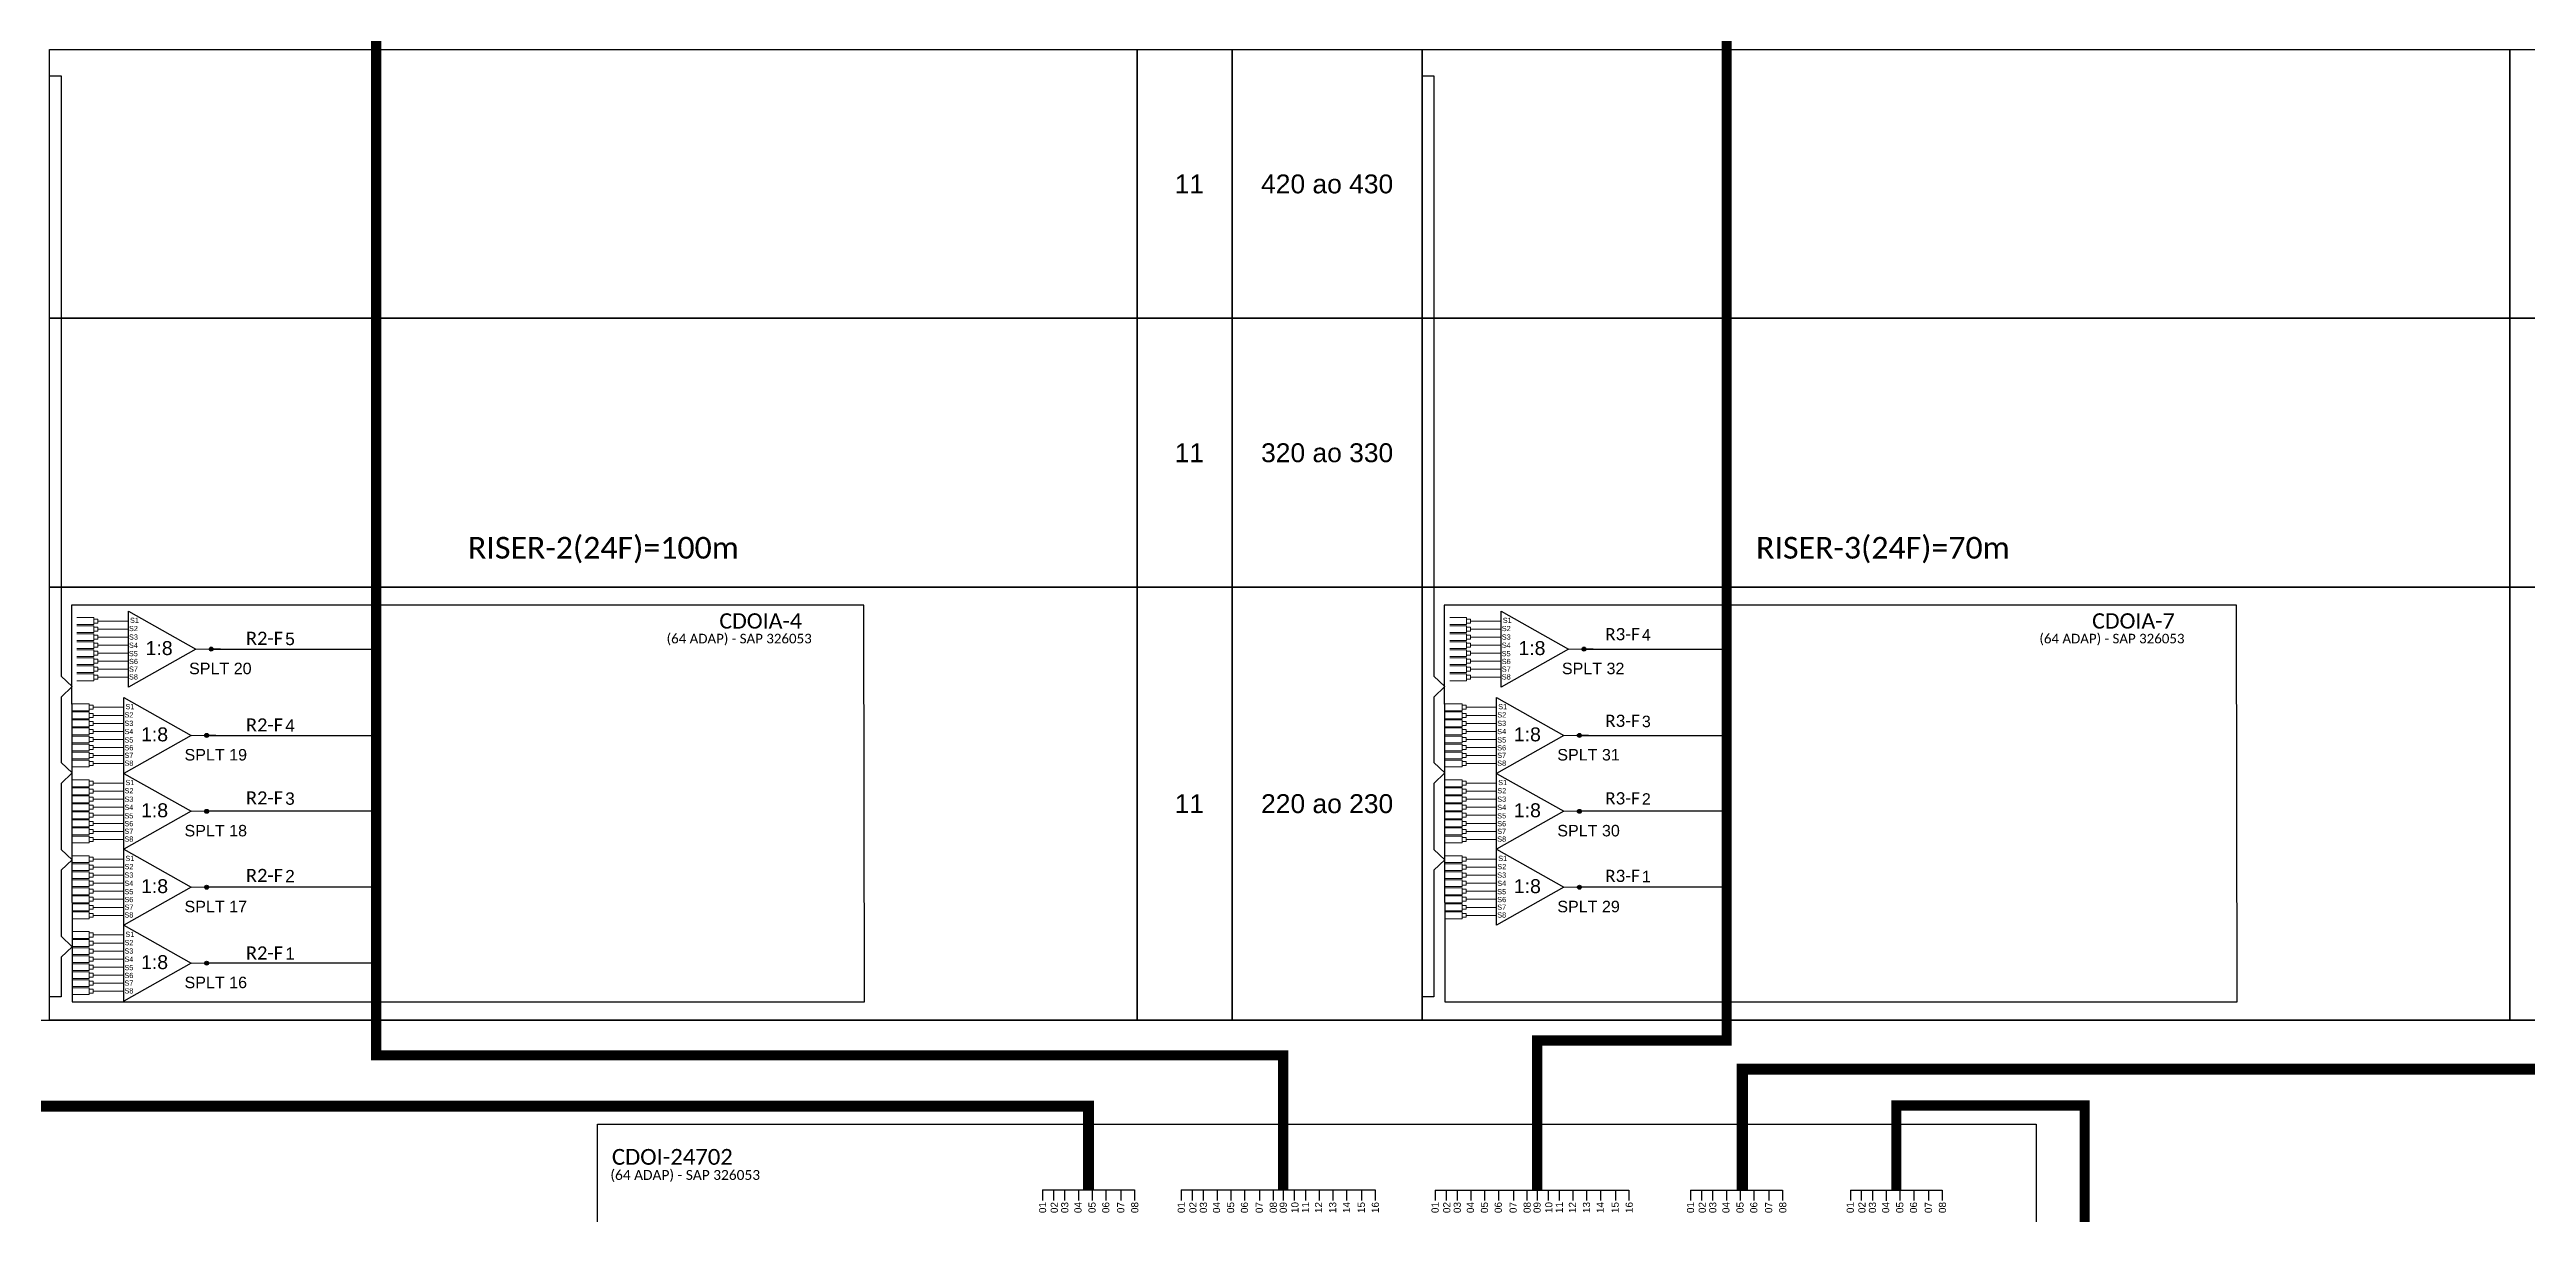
# Model space of a CAD drawing. Extents: x -89 to 2536, y 705 to 1299.
# Drawn here: x 1932 to 2203.4, y 853.7 to 981.3 of the extents above; entities that cross this region are included whole.
import ezdxf
from ezdxf.enums import TextEntityAlignment as Align

# ---------------------------------------------------------------- set-up
doc = ezdxf.new("R2010")
doc.units = 0
doc.styles.add('ARIAL', font='arial.ttf')
doc.styles.get("Standard").update_dxf_attribs({"font": 'arial.ttf'})
doc.styles.add('WMF-Calibri0', font='calibri.ttf')
doc.linetypes.add('RESERVA', pattern='A,0.5,-0.15,["RESERVA",Standard,S=0.18,R=0,X=0,Y=-0.1],-1.3', length=1.95)

msp = doc.modelspace()

# ---------------------------------------------------------------- hatches: boundary and pattern name
h = msp.add_hatch(color=3)
h.dxf.hatch_style = 1
edge = h.paths.add_edge_path()
edge.add_arc((1949.75, 915.53), 0.215, -180, 180, ccw=False)
h = msp.add_hatch(color=3)
h.dxf.hatch_style = 1
edge = h.paths.add_edge_path()
edge.add_arc((2100.15, 915.53), 0.215, -180, 180, ccw=False)
h = msp.add_hatch(color=3)
h.dxf.hatch_style = 1
edge = h.paths.add_edge_path()
edge.add_arc((1949.25, 906.07), 0.215, -180, 180, ccw=False)
h = msp.add_hatch(color=3)
h.dxf.hatch_style = 1
edge = h.paths.add_edge_path()
edge.add_arc((2099.65, 906.07), 0.215, -180, 180, ccw=False)
h = msp.add_hatch(color=3)
h.dxf.hatch_style = 1
edge = h.paths.add_edge_path()
edge.add_arc((1949.25, 897.75), 0.215, -180, 180, ccw=False)
h = msp.add_hatch(color=3)
h.dxf.hatch_style = 1
edge = h.paths.add_edge_path()
edge.add_arc((2099.65, 897.75), 0.215, -180, 180, ccw=False)
h = msp.add_hatch(color=3)
h.dxf.hatch_style = 1
edge = h.paths.add_edge_path()
edge.add_arc((1949.25, 889.43), 0.215, -180, 180, ccw=False)
h = msp.add_hatch(color=3)
h.dxf.hatch_style = 1
edge = h.paths.add_edge_path()
edge.add_arc((2099.65, 889.43), 0.215, -180, 180, ccw=False)
h = msp.add_hatch(color=3)
h.dxf.hatch_style = 1
edge = h.paths.add_edge_path()
edge.add_arc((1949.25, 881.1), 0.215, -180, 180, ccw=False)

# ---------------------------------------------------------------- linework, layer by layer
at = {"color": 6}
for p, q in [((1949.75, 915.53), (1967.81, 915.53)), ((1949.25, 906.07), (1967.32, 906.07)), ((1967.81, 897.75), (1949.25, 897.75)), ((1967.81, 889.43), (1949.25, 889.43)), ((1967.81, 881.1), (1950.26, 881.1))]:
    msp.add_line(p, q, dxfattribs=at)
at = {"color": 30}
for p, q in [((2100.15, 915.53), (2115.78, 915.53)), ((2099.65, 906.07), (2115.29, 906.07)), ((2115.78, 897.75), (2099.65, 897.75)), ((2115.78, 889.43), (2099.65, 889.43))]:
    msp.add_line(p, q, dxfattribs=at)
at = {"color": 3}
for p, q in [((1933.31, 896.48), (1933.31, 896.48)), ((2083.71, 896.48), (2083.71, 896.48))]:
    msp.add_line(p, q, dxfattribs=at)
at = {"color": 30, "const_width": 1.12}
msp.add_lwpolyline([(2095.01, 856.23), (2095.01, 872.62), (2115.78, 872.62), (2115.78, 1152.18)], dxfattribs=at)
at = {"color": 5}
msp.add_lwpolyline([(2045.86, 856.24, 1.22, 1.22, 0), (2045.86, 865.42, 1.22, 1.22, 0), (1817.41, 865.42, 1.22, 1.22, 0), (1817.41, 894.96, 1.12, 1.12, 0), (1817.41, 894.95, 1.12, 1.12, 0), (1817.41, 925.27, 1.12, 1.12, 0), (1817.41, 925.27, 1.12, 1.12, 0), (1817.41, 1144.7, 0, 0, 0)], format="xyseb", dxfattribs=at)
at = {"color": 6, "const_width": 1.12}
msp.add_lwpolyline([(2067.2, 856.24), (2067.2, 871), (1967.81, 871), (1967.81, 1144.7)], dxfattribs=at)
at = {"color": 1}
msp.add_lwpolyline([(2117.5, 856.23, 1.22, 1.22, 0), (2117.5, 869.47, 1.22, 1.22, 0), (2268.61, 869.47, 1.12, 1.12, 0), (2268.61, 1144.7, 1.12, 1.12, 0)], format="xyseb", dxfattribs=at)
for points in [[(1932.02, 981.27), (2051.18, 981.27), (2051.18, 951.8), (1932.02, 951.8)], [(2051.18, 981.27), (2061.59, 981.27), (2061.59, 951.8), (2051.18, 951.8)], [(2061.59, 981.27), (2082.42, 981.27), (2082.42, 951.8), (2061.59, 951.8)], [(2082.42, 981.27), (2201.58, 981.27), (2201.58, 951.8), (2082.42, 951.8)], [(2201.58, 981.27), (2211.99, 981.27), (2211.99, 951.8), (2201.58, 951.8)], [(1932.02, 951.8), (2051.18, 951.8), (2051.18, 922.33), (1932.02, 922.33)], [(2051.18, 951.8), (2061.59, 951.8), (2061.59, 922.33), (2051.18, 922.33)], [(2061.59, 951.8), (2082.42, 951.8), (2082.42, 922.33), (2061.59, 922.33)], [(2082.42, 951.8), (2201.58, 951.8), (2201.58, 922.33), (2082.42, 922.33)], [(2201.58, 951.8), (2211.99, 951.8), (2211.99, 922.33), (2201.58, 922.33)], [(1932.02, 922.33), (2051.18, 922.33), (2051.18, 874.86), (1932.02, 874.86)], [(2051.18, 922.33), (2061.59, 922.33), (2061.59, 874.86), (2051.18, 874.86)], [(2061.59, 922.33), (2082.42, 922.33), (2082.42, 874.86), (2061.59, 874.86)], [(2082.42, 922.33), (2201.58, 922.33), (2201.58, 874.86), (2082.42, 874.86)], [(2082.42, 922.33), (2201.58, 922.33), (2201.58, 874.86), (2082.42, 874.86)], [(2201.58, 922.33), (2211.99, 922.33), (2211.99, 874.86), (2201.58, 874.86)]]:
    msp.add_lwpolyline(points, close=True)
at = {"color": 3}
for points in [[(1932.05, 978.37), (1933.31, 978.37), (1933.31, 912.58), (1934.51, 911.43), (1933.31, 910.28), (1933.31, 905.96), (1933.31, 905.96), (1933.31, 903.11), (1934.51, 901.96), (1933.31, 900.81), (1933.31, 896.48), (1933.31, 893.58), (1934.51, 892.43), (1933.31, 891.28), (1933.31, 886.95), (1933.31, 884.05), (1934.51, 882.9), (1933.31, 881.75), (1933.31, 877.42), (1932.05, 877.42)], [(2082.45, 978.37), (2083.71, 978.37), (2083.71, 912.58), (2084.91, 911.43), (2083.71, 910.28), (2083.71, 905.96), (2083.71, 905.96), (2083.71, 903.11), (2084.91, 901.96), (2083.71, 900.81), (2083.71, 896.48), (2083.71, 893.58), (2084.91, 892.43), (2083.71, 891.28), (2083.71, 886.95), (2083.71, 881.75)], [(1950.76, 915.53), (1949.75, 915.53)], [(2101.16, 915.53), (2100.15, 915.53)], [(2083.71, 881.75), (2083.71, 877.42), (2082.45, 877.42)], [(2129.33, 856.23), (2129.33, 855.09)], [(2129.33, 856.23), (2139.38, 856.23)], [(2130.53, 856.23), (2130.53, 855.09)], [(2131.74, 856.23), (2131.74, 855.09)], [(2133.25, 856.23), (2133.25, 855.06)], [(2134.76, 856.23), (2134.76, 855.07)], [(2136.27, 856.23), (2136.27, 855.07)], [(2137.91, 856.23), (2137.91, 855.07)]]:
    msp.add_lwpolyline(points, dxfattribs=at)
at = {"color": 1}
for points in [[(2021.24, 920.34), (1934.43, 920.34), (1934.51, 876.85), (2021.32, 876.85)], [(2171.64, 920.34), (2084.83, 920.34), (2084.91, 876.85), (2171.72, 876.85)], [(1992.06, 863.45), (2149.69, 863.45), (2149.69, 765.55), (1992.06, 765.55)]]:
    msp.add_lwpolyline(points, close=True, dxfattribs=at)
at = {"color": 3, "lineweight": 0}
for points in [[(1936.89, 918.98), (1935.04, 918.98)], [(1936.89, 918.23), (1935.04, 918.23)], [(1936.89, 918.1), (1935.04, 918.1)], [(1936.89, 917.35), (1935.04, 917.35)], [(1936.89, 917.22), (1935.04, 917.22)], [(1936.89, 918.98), (1936.89, 918.23)], [(1936.89, 918.1), (1936.89, 917.35)], [(1936.89, 917.22), (1936.89, 916.47)], [(1937.33, 918.61), (1940.67, 918.61)], [(1940.67, 917.73), (1937.33, 917.73)], [(2087.28, 918.98), (2085.44, 918.98)], [(2087.28, 918.23), (2085.44, 918.23)], [(2087.28, 918.1), (2085.44, 918.1)], [(2087.28, 917.35), (2085.44, 917.35)], [(2087.28, 917.22), (2085.44, 917.22)], [(2087.28, 918.98), (2087.28, 918.23)], [(2087.28, 918.1), (2087.28, 917.35)], [(2087.28, 917.22), (2087.28, 916.47)], [(2087.73, 918.61), (2091.07, 918.61)], [(2091.07, 917.73), (2087.73, 917.73)], [(1936.89, 916.47), (1935.04, 916.47)], [(1936.89, 916.34), (1935.04, 916.34)], [(1936.89, 915.59), (1935.04, 915.59)], [(1936.89, 915.46), (1935.04, 915.46)], [(1936.89, 914.71), (1935.04, 914.71)], [(1936.89, 914.58), (1935.04, 914.58)], [(1936.89, 916.34), (1936.89, 915.59)], [(1936.89, 915.46), (1936.89, 914.71)], [(1936.89, 914.58), (1936.89, 913.83)], [(1940.67, 916.85), (1937.33, 916.85)], [(1940.67, 915.97), (1937.33, 915.97)], [(1940.67, 915.09), (1937.33, 915.09)], [(2087.28, 916.47), (2085.44, 916.47)], [(2087.28, 916.34), (2085.44, 916.34)], [(2087.28, 915.59), (2085.44, 915.59)], [(2087.28, 915.46), (2085.44, 915.46)], [(2087.28, 914.71), (2085.44, 914.71)], [(2087.28, 914.58), (2085.44, 914.58)], [(2087.28, 916.34), (2087.28, 915.59)], [(2087.28, 915.46), (2087.28, 914.71)], [(2087.28, 914.58), (2087.28, 913.83)], [(2091.07, 916.85), (2087.73, 916.85)], [(2091.07, 915.97), (2087.73, 915.97)], [(2091.07, 915.09), (2087.73, 915.09)], [(1936.89, 913.83), (1935.04, 913.83)], [(1936.89, 913.7), (1935.04, 913.7)], [(1936.89, 912.95), (1935.04, 912.95)], [(1936.89, 912.82), (1935.04, 912.82)], [(1936.89, 912.07), (1935.04, 912.07)], [(1936.89, 913.7), (1936.89, 912.95)], [(1936.89, 912.82), (1936.89, 912.07)], [(1940.67, 914.21), (1937.33, 914.21)], [(1940.67, 913.33), (1937.33, 913.33)], [(1940.67, 912.44), (1937.33, 912.44)], [(2087.28, 913.83), (2085.44, 913.83)], [(2087.28, 913.7), (2085.44, 913.7)], [(2087.28, 912.95), (2085.44, 912.95)], [(2087.28, 912.82), (2085.44, 912.82)], [(2087.28, 912.07), (2085.44, 912.07)], [(2087.28, 913.7), (2087.28, 912.95)], [(2087.28, 912.82), (2087.28, 912.07)], [(2091.07, 914.21), (2087.73, 914.21)], [(2091.07, 913.33), (2087.73, 913.33)], [(2091.07, 912.44), (2087.73, 912.44)], [(1936.39, 909.53), (1934.55, 909.53)], [(1936.39, 909.53), (1936.39, 908.77)], [(1936.83, 909.15), (1940.17, 909.15)], [(2086.79, 909.53), (2084.95, 909.53)], [(2086.79, 909.53), (2086.79, 908.77)], [(2087.23, 909.15), (2090.57, 909.15)], [(1936.39, 908.77), (1934.55, 908.77)], [(1936.39, 908.65), (1934.55, 908.65)], [(1936.39, 907.89), (1934.55, 907.89)], [(1936.39, 907.77), (1934.55, 907.77)], [(1936.39, 907.01), (1934.55, 907.01)], [(1936.39, 906.89), (1934.55, 906.89)], [(1936.39, 908.65), (1936.39, 907.89)], [(1936.39, 907.77), (1936.39, 907.01)], [(1936.39, 906.89), (1936.39, 906.13)], [(1940.17, 908.27), (1936.83, 908.27)], [(1940.17, 907.39), (1936.83, 907.39)], [(1940.17, 906.51), (1936.83, 906.51)], [(2086.79, 908.77), (2084.95, 908.77)], [(2086.79, 908.65), (2084.95, 908.65)], [(2086.79, 907.89), (2084.95, 907.89)], [(2086.79, 907.77), (2084.95, 907.77)], [(2086.79, 907.01), (2084.95, 907.01)], [(2086.79, 906.89), (2084.95, 906.89)], [(2086.79, 908.65), (2086.79, 907.89)], [(2086.79, 907.77), (2086.79, 907.01)], [(2086.79, 906.89), (2086.79, 906.13)], [(2090.57, 908.27), (2087.23, 908.27)], [(2090.57, 907.39), (2087.23, 907.39)], [(2090.57, 906.51), (2087.23, 906.51)], [(1936.39, 906.13), (1934.55, 906.13)], [(1936.39, 906), (1934.55, 906)], [(1936.39, 905.25), (1934.55, 905.25)], [(1936.39, 905.12), (1934.55, 905.12)], [(1936.39, 904.37), (1934.55, 904.37)], [(1936.39, 904.24), (1934.55, 904.24)], [(1936.39, 906), (1936.39, 905.25)], [(1936.39, 905.12), (1936.39, 904.37)], [(1936.39, 904.24), (1936.39, 903.49)], [(1940.17, 905.63), (1936.83, 905.63)], [(1940.17, 904.75), (1936.83, 904.75)], [(1940.17, 903.87), (1936.83, 903.87)], [(2086.79, 906.13), (2084.95, 906.13)], [(2086.79, 906), (2084.95, 906)], [(2086.79, 905.25), (2084.95, 905.25)], [(2086.79, 905.12), (2084.95, 905.12)], [(2086.79, 904.37), (2084.95, 904.37)], [(2086.79, 904.24), (2084.95, 904.24)], [(2086.79, 906), (2086.79, 905.25)], [(2086.79, 905.12), (2086.79, 904.37)], [(2086.79, 904.24), (2086.79, 903.49)], [(2090.57, 905.63), (2087.23, 905.63)], [(2090.57, 904.75), (2087.23, 904.75)], [(2090.57, 903.87), (2087.23, 903.87)], [(1936.39, 903.49), (1934.55, 903.49)], [(1936.39, 903.36), (1934.55, 903.36)], [(1936.39, 902.61), (1934.55, 902.61)], [(1936.39, 901.21), (1934.55, 901.21)], [(1936.39, 903.36), (1936.39, 902.61)], [(1936.39, 901.21), (1936.39, 900.45)], [(1940.17, 902.99), (1936.83, 902.99)], [(2086.79, 903.49), (2084.95, 903.49)], [(2086.79, 903.36), (2084.95, 903.36)], [(2086.79, 902.61), (2084.95, 902.61)], [(2086.79, 901.21), (2084.95, 901.21)], [(2086.79, 903.36), (2086.79, 902.61)], [(2086.79, 901.21), (2086.79, 900.45)], [(2090.57, 902.99), (2087.23, 902.99)], [(1936.39, 900.45), (1934.55, 900.45)], [(1936.39, 900.33), (1934.55, 900.33)], [(1936.39, 899.57), (1934.55, 899.57)], [(1936.39, 899.44), (1934.55, 899.44)], [(1936.39, 898.69), (1934.55, 898.69)], [(1936.39, 898.56), (1934.55, 898.56)], [(1936.39, 900.33), (1936.39, 899.57)], [(1936.39, 899.44), (1936.39, 898.69)], [(1936.39, 898.56), (1936.39, 897.81)], [(1936.83, 900.83), (1940.17, 900.83)], [(1940.17, 899.95), (1936.83, 899.95)], [(1940.17, 899.07), (1936.83, 899.07)], [(2086.79, 900.45), (2084.95, 900.45)], [(2086.79, 900.33), (2084.95, 900.33)], [(2086.79, 899.57), (2084.95, 899.57)], [(2086.79, 899.44), (2084.95, 899.44)], [(2086.79, 898.69), (2084.95, 898.69)], [(2086.79, 898.56), (2084.95, 898.56)], [(2086.79, 900.33), (2086.79, 899.57)], [(2086.79, 899.44), (2086.79, 898.69)], [(2086.79, 898.56), (2086.79, 897.81)], [(2087.23, 900.83), (2090.57, 900.83)], [(2090.57, 899.95), (2087.23, 899.95)], [(2090.57, 899.07), (2087.23, 899.07)], [(1936.39, 897.81), (1934.55, 897.81)], [(1936.39, 897.68), (1934.55, 897.68)], [(1936.39, 896.93), (1934.55, 896.93)], [(1936.39, 896.8), (1934.55, 896.8)], [(1936.39, 896.05), (1934.55, 896.05)], [(1936.39, 895.92), (1934.55, 895.92)], [(1936.39, 897.68), (1936.39, 896.93)], [(1936.39, 896.8), (1936.39, 896.05)], [(1936.39, 895.92), (1936.39, 895.17)], [(1940.17, 898.19), (1936.83, 898.19)], [(1940.17, 897.31), (1936.83, 897.31)], [(1940.17, 896.43), (1936.83, 896.43)], [(1940.17, 895.55), (1936.83, 895.55)], [(2086.79, 897.81), (2084.95, 897.81)], [(2086.79, 897.68), (2084.95, 897.68)], [(2086.79, 896.93), (2084.95, 896.93)], [(2086.79, 896.8), (2084.95, 896.8)], [(2086.79, 896.05), (2084.95, 896.05)], [(2086.79, 895.92), (2084.95, 895.92)], [(2086.79, 897.68), (2086.79, 896.93)], [(2086.79, 896.8), (2086.79, 896.05)], [(2086.79, 895.92), (2086.79, 895.17)], [(2090.57, 898.19), (2087.23, 898.19)], [(2090.57, 897.31), (2087.23, 897.31)], [(2090.57, 896.43), (2087.23, 896.43)], [(2090.57, 895.55), (2087.23, 895.55)], [(1936.39, 895.17), (1934.55, 895.17)], [(1936.39, 895.04), (1934.55, 895.04)], [(1936.39, 894.29), (1934.55, 894.29)], [(1936.39, 892.88), (1934.55, 892.88)], [(1936.39, 895.04), (1936.39, 894.29)], [(1936.39, 892.88), (1936.39, 892.13)], [(1940.17, 894.67), (1936.83, 894.67)], [(2086.79, 895.17), (2084.95, 895.17)], [(2086.79, 895.04), (2084.95, 895.04)], [(2086.79, 894.29), (2084.95, 894.29)], [(2086.79, 892.88), (2084.95, 892.88)], [(2086.79, 895.04), (2086.79, 894.29)], [(2086.79, 892.88), (2086.79, 892.13)], [(2090.57, 894.67), (2087.23, 894.67)], [(1936.39, 892.13), (1934.55, 892.13)], [(1936.39, 892), (1934.55, 892)], [(1936.39, 891.25), (1934.55, 891.25)], [(1936.39, 891.12), (1934.55, 891.12)], [(1936.39, 890.37), (1934.55, 890.37)], [(1936.39, 890.24), (1934.55, 890.24)], [(1936.39, 892), (1936.39, 891.25)], [(1936.39, 891.12), (1936.39, 890.37)], [(1936.39, 890.24), (1936.39, 889.49)], [(1936.83, 892.51), (1940.17, 892.51)], [(1940.17, 891.63), (1936.83, 891.63)], [(1940.17, 890.75), (1936.83, 890.75)], [(2086.79, 892.13), (2084.95, 892.13)], [(2086.79, 892), (2084.95, 892)], [(2086.79, 891.25), (2084.95, 891.25)], [(2086.79, 891.12), (2084.95, 891.12)], [(2086.79, 890.37), (2084.95, 890.37)], [(2086.79, 890.24), (2084.95, 890.24)], [(2086.79, 892), (2086.79, 891.25)], [(2086.79, 891.12), (2086.79, 890.37)], [(2086.79, 890.24), (2086.79, 889.49)], [(2087.23, 892.51), (2090.57, 892.51)], [(2090.57, 891.63), (2087.23, 891.63)], [(2090.57, 890.75), (2087.23, 890.75)], [(1936.39, 889.49), (1934.55, 889.49)], [(1936.39, 889.36), (1934.55, 889.36)], [(1936.39, 888.61), (1934.55, 888.61)], [(1936.39, 888.48), (1934.55, 888.48)], [(1936.39, 887.73), (1934.55, 887.73)], [(1936.39, 887.6), (1934.55, 887.6)], [(1936.39, 889.36), (1936.39, 888.61)], [(1936.39, 888.48), (1936.39, 887.73)], [(1936.39, 887.6), (1936.39, 886.85)], [(1940.17, 889.87), (1936.83, 889.87)], [(1940.17, 888.99), (1936.83, 888.99)], [(1940.17, 888.11), (1936.83, 888.11)], [(2086.79, 889.49), (2084.95, 889.49)], [(2086.79, 889.36), (2084.95, 889.36)], [(2086.79, 888.61), (2084.95, 888.61)], [(2086.79, 888.48), (2084.95, 888.48)], [(2086.79, 887.73), (2084.95, 887.73)], [(2086.79, 887.6), (2084.95, 887.6)], [(2086.79, 889.36), (2086.79, 888.61)], [(2086.79, 888.48), (2086.79, 887.73)], [(2086.79, 887.6), (2086.79, 886.85)], [(2090.57, 889.87), (2087.23, 889.87)], [(2090.57, 888.99), (2087.23, 888.99)], [(2090.57, 888.11), (2087.23, 888.11)], [(1936.39, 886.85), (1934.55, 886.85)], [(1936.39, 886.72), (1934.55, 886.72)], [(1936.39, 885.97), (1934.55, 885.97)], [(1936.39, 886.72), (1936.39, 885.97)], [(1940.17, 887.22), (1936.83, 887.22)], [(1940.17, 886.34), (1936.83, 886.34)], [(2086.79, 886.85), (2084.95, 886.85)], [(2086.79, 886.72), (2084.95, 886.72)], [(2086.79, 885.97), (2084.95, 885.97)], [(2086.79, 886.72), (2086.79, 885.97)], [(2090.57, 887.22), (2087.23, 887.22)], [(2090.57, 886.34), (2087.23, 886.34)], [(1936.39, 884.56), (1934.55, 884.56)], [(1936.39, 883.81), (1934.55, 883.81)], [(1936.39, 883.68), (1934.55, 883.68)], [(1936.39, 882.93), (1934.55, 882.93)], [(1936.39, 882.8), (1934.55, 882.8)], [(1936.39, 882.05), (1934.55, 882.05)], [(1936.39, 884.56), (1936.39, 883.81)], [(1936.39, 883.68), (1936.39, 882.93)], [(1936.39, 882.8), (1936.39, 882.05)], [(1936.83, 884.19), (1940.17, 884.19)], [(1940.17, 883.31), (1936.83, 883.31)], [(1940.17, 882.43), (1936.83, 882.43)], [(1936.39, 881.92), (1934.55, 881.92)], [(1936.39, 881.17), (1934.55, 881.17)], [(1936.39, 881.04), (1934.55, 881.04)], [(1936.39, 880.29), (1934.55, 880.29)], [(1936.39, 880.16), (1934.55, 880.16)], [(1936.39, 879.41), (1934.55, 879.41)], [(1936.39, 879.28), (1934.55, 879.28)], [(1936.39, 881.92), (1936.39, 881.17)], [(1936.39, 881.04), (1936.39, 880.29)], [(1936.39, 880.16), (1936.39, 879.41)], [(1936.39, 879.28), (1936.39, 878.53)], [(1940.17, 881.54), (1936.83, 881.54)], [(1940.17, 880.66), (1936.83, 880.66)], [(1940.17, 879.78), (1936.83, 879.78)], [(1936.39, 878.53), (1934.55, 878.53)], [(1936.39, 878.4), (1934.55, 878.4)], [(1936.39, 877.65), (1934.55, 877.65)], [(1936.39, 878.4), (1936.39, 877.65)], [(1940.17, 878.9), (1936.83, 878.9)], [(1940.17, 878.02), (1936.83, 878.02)]]:
    msp.add_lwpolyline(points, dxfattribs=at)
for points in [[(1937.33, 918.83), (1936.89, 918.83), (1936.89, 918.39), (1937.33, 918.39)], [(1937.33, 917.95), (1936.89, 917.95), (1936.89, 917.51), (1937.33, 917.51)], [(2087.73, 918.83), (2087.28, 918.83), (2087.28, 918.39), (2087.73, 918.39)], [(2087.73, 917.95), (2087.28, 917.95), (2087.28, 917.51), (2087.73, 917.51)], [(1937.33, 917.07), (1936.89, 917.07), (1936.89, 916.63), (1937.33, 916.63)], [(1937.33, 916.19), (1936.89, 916.19), (1936.89, 915.75), (1937.33, 915.75)], [(1937.33, 915.3), (1936.89, 915.3), (1936.89, 914.87), (1937.33, 914.87)], [(2087.73, 917.07), (2087.28, 917.07), (2087.28, 916.63), (2087.73, 916.63)], [(2087.73, 916.19), (2087.28, 916.19), (2087.28, 915.75), (2087.73, 915.75)], [(2087.73, 915.3), (2087.28, 915.3), (2087.28, 914.87), (2087.73, 914.87)], [(1937.33, 914.42), (1936.89, 914.42), (1936.89, 913.99), (1937.33, 913.99)], [(1937.33, 913.54), (1936.89, 913.54), (1936.89, 913.11), (1937.33, 913.11)], [(1937.33, 912.66), (1936.89, 912.66), (1936.89, 912.23), (1937.33, 912.23)], [(2087.73, 914.42), (2087.28, 914.42), (2087.28, 913.99), (2087.73, 913.99)], [(2087.73, 913.54), (2087.28, 913.54), (2087.28, 913.11), (2087.73, 913.11)], [(2087.73, 912.66), (2087.28, 912.66), (2087.28, 912.23), (2087.73, 912.23)], [(1936.83, 909.37), (1936.39, 909.37), (1936.39, 908.93), (1936.83, 908.93)], [(2087.23, 909.37), (2086.79, 909.37), (2086.79, 908.93), (2087.23, 908.93)], [(1936.83, 908.49), (1936.39, 908.49), (1936.39, 908.05), (1936.83, 908.05)], [(1936.83, 907.61), (1936.39, 907.61), (1936.39, 907.17), (1936.83, 907.17)], [(1936.83, 906.73), (1936.39, 906.73), (1936.39, 906.29), (1936.83, 906.29)], [(2087.23, 908.49), (2086.79, 908.49), (2086.79, 908.05), (2087.23, 908.05)], [(2087.23, 907.61), (2086.79, 907.61), (2086.79, 907.17), (2087.23, 907.17)], [(2087.23, 906.73), (2086.79, 906.73), (2086.79, 906.29), (2087.23, 906.29)], [(1936.83, 905.85), (1936.39, 905.85), (1936.39, 905.41), (1936.83, 905.41)], [(1936.83, 904.97), (1936.39, 904.97), (1936.39, 904.53), (1936.83, 904.53)], [(1936.83, 904.09), (1936.39, 904.09), (1936.39, 903.65), (1936.83, 903.65)], [(2087.23, 905.85), (2086.79, 905.85), (2086.79, 905.41), (2087.23, 905.41)], [(2087.23, 904.97), (2086.79, 904.97), (2086.79, 904.53), (2087.23, 904.53)], [(2087.23, 904.09), (2086.79, 904.09), (2086.79, 903.65), (2087.23, 903.65)], [(1936.83, 903.21), (1936.39, 903.21), (1936.39, 902.77), (1936.83, 902.77)], [(1936.83, 901.05), (1936.39, 901.05), (1936.39, 900.61), (1936.83, 900.61)], [(2087.23, 903.21), (2086.79, 903.21), (2086.79, 902.77), (2087.23, 902.77)], [(2087.23, 901.05), (2086.79, 901.05), (2086.79, 900.61), (2087.23, 900.61)], [(1936.83, 900.17), (1936.39, 900.17), (1936.39, 899.73), (1936.83, 899.73)], [(1936.83, 899.29), (1936.39, 899.29), (1936.39, 898.85), (1936.83, 898.85)], [(1936.83, 898.41), (1936.39, 898.41), (1936.39, 897.97), (1936.83, 897.97)], [(2087.23, 900.17), (2086.79, 900.17), (2086.79, 899.73), (2087.23, 899.73)], [(2087.23, 899.29), (2086.79, 899.29), (2086.79, 898.85), (2087.23, 898.85)], [(2087.23, 898.41), (2086.79, 898.41), (2086.79, 897.97), (2087.23, 897.97)], [(1936.83, 897.53), (1936.39, 897.53), (1936.39, 897.09), (1936.83, 897.09)], [(1936.83, 896.65), (1936.39, 896.65), (1936.39, 896.21), (1936.83, 896.21)], [(1936.83, 895.76), (1936.39, 895.76), (1936.39, 895.33), (1936.83, 895.33)], [(2087.23, 897.53), (2086.79, 897.53), (2086.79, 897.09), (2087.23, 897.09)], [(2087.23, 896.65), (2086.79, 896.65), (2086.79, 896.21), (2087.23, 896.21)], [(2087.23, 895.76), (2086.79, 895.76), (2086.79, 895.33), (2087.23, 895.33)], [(1936.83, 894.88), (1936.39, 894.88), (1936.39, 894.45), (1936.83, 894.45)], [(2087.23, 894.88), (2086.79, 894.88), (2086.79, 894.45), (2087.23, 894.45)], [(1936.83, 892.73), (1936.39, 892.73), (1936.39, 892.29), (1936.83, 892.29)], [(1936.83, 891.85), (1936.39, 891.85), (1936.39, 891.41), (1936.83, 891.41)], [(1936.83, 890.97), (1936.39, 890.97), (1936.39, 890.53), (1936.83, 890.53)], [(1936.83, 890.08), (1936.39, 890.08), (1936.39, 889.65), (1936.83, 889.65)], [(2087.23, 892.73), (2086.79, 892.73), (2086.79, 892.29), (2087.23, 892.29)], [(2087.23, 891.85), (2086.79, 891.85), (2086.79, 891.41), (2087.23, 891.41)], [(2087.23, 890.97), (2086.79, 890.97), (2086.79, 890.53), (2087.23, 890.53)], [(2087.23, 890.08), (2086.79, 890.08), (2086.79, 889.65), (2087.23, 889.65)], [(1936.83, 889.2), (1936.39, 889.2), (1936.39, 888.77), (1936.83, 888.77)], [(1936.83, 888.32), (1936.39, 888.32), (1936.39, 887.89), (1936.83, 887.89)], [(1936.83, 887.44), (1936.39, 887.44), (1936.39, 887.01), (1936.83, 887.01)], [(2087.23, 889.2), (2086.79, 889.2), (2086.79, 888.77), (2087.23, 888.77)], [(2087.23, 888.32), (2086.79, 888.32), (2086.79, 887.89), (2087.23, 887.89)], [(2087.23, 887.44), (2086.79, 887.44), (2086.79, 887.01), (2087.23, 887.01)], [(1936.83, 886.56), (1936.39, 886.56), (1936.39, 886.13), (1936.83, 886.13)], [(2087.23, 886.56), (2086.79, 886.56), (2086.79, 886.13), (2087.23, 886.13)], [(1936.83, 884.41), (1936.39, 884.41), (1936.39, 883.97), (1936.83, 883.97)], [(1936.83, 883.52), (1936.39, 883.52), (1936.39, 883.09), (1936.83, 883.09)], [(1936.83, 882.64), (1936.39, 882.64), (1936.39, 882.21), (1936.83, 882.21)], [(1936.83, 881.76), (1936.39, 881.76), (1936.39, 881.33), (1936.83, 881.33)], [(1936.83, 880.88), (1936.39, 880.88), (1936.39, 880.45), (1936.83, 880.45)], [(1936.83, 880), (1936.39, 880), (1936.39, 879.57), (1936.83, 879.57)], [(1936.83, 879.12), (1936.39, 879.12), (1936.39, 878.68), (1936.83, 878.68)], [(1936.83, 878.24), (1936.39, 878.24), (1936.39, 877.8), (1936.83, 877.8)]]:
    msp.add_lwpolyline(points, close=True, dxfattribs=at)
at = {"color": 1}
for points in [[(1940.67, 919.69), (1948.05, 915.53), (1940.67, 911.37), (1940.67, 919.69)], [(2091.07, 919.69), (2098.45, 915.53), (2091.07, 911.37), (2091.07, 919.69)], [(1940.17, 910.23), (1947.56, 906.07), (1940.17, 901.91), (1940.17, 910.23)], [(2090.57, 910.23), (2097.95, 906.07), (2090.57, 901.91), (2090.57, 910.23)], [(1940.17, 901.91), (1947.56, 897.75), (1940.17, 893.59), (1940.17, 901.91)], [(2090.57, 901.91), (2097.95, 897.75), (2090.57, 893.59), (2090.57, 901.91)], [(1940.17, 893.59), (1947.56, 889.43), (1940.17, 885.26), (1940.17, 893.59)], [(2090.57, 893.59), (2097.95, 889.43), (2090.57, 885.26), (2090.57, 893.59)], [(1940.17, 885.26), (1947.56, 881.1), (1940.17, 876.94), (1940.17, 885.26)], [(1950.26, 881.1), (1949.25, 881.1)], [(2111.83, 856.23), (2111.83, 855.09)], [(2111.83, 856.23), (2121.88, 856.23)], [(2113.03, 856.23), (2113.03, 855.09)], [(2114.24, 856.23), (2114.24, 855.09)], [(2115.75, 856.23), (2115.75, 855.07)], [(2117.26, 856.23), (2117.26, 855.07)], [(2118.77, 856.23), (2118.77, 855.07)], [(2120.41, 856.23), (2120.41, 855.07)], [(2121.88, 856.23), (2121.88, 855.07)]]:
    msp.add_lwpolyline(points, dxfattribs=at)
at = {"color": 1, "lineweight": 0}
for points in [[(1948.05, 915.53), (1949.75, 915.53)], [(2098.45, 915.53), (2100.15, 915.53)], [(1947.56, 906.07), (1949.25, 906.07)], [(2097.95, 906.07), (2099.65, 906.07)], [(1947.56, 897.75), (1949.25, 897.75)], [(2097.95, 897.75), (2099.65, 897.75)], [(1947.56, 889.43), (1949.25, 889.43)], [(2097.95, 889.43), (2099.65, 889.43)], [(1947.56, 881.1), (1949.25, 881.1)]]:
    msp.add_lwpolyline(points, dxfattribs=at)
at = {"color": 3, "const_width": 1.11}
msp.add_lwpolyline([(2134.36, 856.23), (2134.36, 865.5), (2155, 865.5), (2155, 781.5), (2416.5, 781.5), (2416.5, 913.36)], dxfattribs=at)
at = {"color": 2}
for points in [[(1950.26, 906.07), (1949.25, 906.07)], [(2100.66, 906.07), (2099.65, 906.07)]]:
    msp.add_lwpolyline(points, dxfattribs=at)
for points in [[(1950.26, 897.75), (1949.25, 897.75)], [(2100.66, 897.75), (2099.65, 897.75)], [(2383.22, 761.89), (1781.63, 761.89), (1781.63, 874.86), (2383.22, 874.86)]]:
    msp.add_lwpolyline(points)
at = {"color": 5}
for points in [[(1950.26, 889.43), (1949.25, 889.43)], [(2100.66, 889.43), (2099.65, 889.43)], [(2040.84, 856.24), (2040.84, 855.09)], [(2040.84, 856.24), (2050.89, 856.24)], [(2042.04, 856.24), (2042.04, 855.09)], [(2043.25, 856.24), (2043.25, 855.09)], [(2044.76, 856.24), (2044.76, 855.07)], [(2046.27, 856.24), (2046.27, 855.08)], [(2047.78, 856.24), (2047.78, 855.07)], [(2049.42, 856.24), (2049.42, 855.07)], [(2050.89, 856.24), (2050.89, 855.07)]]:
    msp.add_lwpolyline(points, dxfattribs=at)
at = {"color": 6}
for points in [[(2056.02, 856.24), (2056.02, 855.09)], [(2056.02, 856.24), (2067.2, 856.24)], [(2057.23, 856.24), (2057.23, 855.09)], [(2058.44, 856.24), (2058.44, 855.09)], [(2059.95, 856.24), (2059.95, 855.07)], [(2061.46, 856.24), (2061.46, 855.08)], [(2062.97, 856.24), (2062.97, 855.07)], [(2064.6, 856.24), (2064.6, 855.07)], [(2066.08, 856.24), (2066.08, 855.07)], [(2067.2, 856.24), (2067.2, 855.09)], [(2067.2, 856.24), (2077.26, 856.24)], [(2068.41, 856.24), (2068.41, 855.09)], [(2069.62, 856.24), (2069.62, 855.09)], [(2071.13, 856.24), (2071.13, 855.07)], [(2072.64, 856.24), (2072.64, 855.08)]]:
    msp.add_lwpolyline(points, dxfattribs=at)
at = {"color": 8, "linetype": 'RESERVA', "ltscale": 4}
for points in [[(2074.14, 856.24), (2074.14, 855.07)], [(2075.78, 856.24), (2075.78, 855.07)], [(2077.26, 856.24), (2077.26, 855.07)], [(2103.59, 856.23), (2103.59, 855.07)], [(2105.07, 856.23), (2105.07, 855.07)], [(2139.38, 856.23), (2139.38, 855.07)]]:
    msp.add_lwpolyline(points, dxfattribs=at)
at = {"color": 30}
for points in [[(2083.83, 856.23), (2083.83, 855.09)], [(2083.83, 856.23), (2095.01, 856.23)], [(2085.04, 856.23), (2085.04, 855.09)], [(2086.24, 856.23), (2086.24, 855.09)], [(2087.75, 856.23), (2087.75, 855.07)], [(2089.26, 856.23), (2089.26, 855.08)], [(2090.77, 856.23), (2090.77, 855.07)], [(2092.41, 856.23), (2092.41, 855.07)], [(2093.89, 856.23), (2093.89, 855.07)], [(2095.01, 856.23), (2095.01, 855.09)], [(2095.01, 856.23), (2105.07, 856.23)], [(2096.22, 856.23), (2096.22, 855.09)], [(2097.42, 856.23), (2097.42, 855.09)], [(2098.93, 856.23), (2098.93, 855.07)], [(2100.44, 856.23), (2100.44, 855.07)], [(2101.95, 856.23), (2101.95, 855.07)]]:
    msp.add_lwpolyline(points, dxfattribs=at)
at = {"color": 3}
for centre in [(1949.75, 915.53), (2100.15, 915.53), (1949.25, 906.07), (2099.65, 906.07), (1949.25, 897.75), (2099.65, 897.75), (1949.25, 889.43), (2099.65, 889.43), (1949.25, 881.1)]:
    msp.add_circle(centre, 0.215, dxfattribs=at)

# ---------------------------------------------------------------- texts
at = {"style": 'ARIAL'}
for s, p in [('11', (2056.92, 966.53)), ('420 ao 430', (2072.01, 966.53)), ('11', (2056.92, 937.06)), ('320 ao 330', (2072.01, 937.06)), ('11', (2056.92, 898.59)), ('220 ao 230', (2072.01, 898.59))]:
    msp.add_text(s, height=2.07, dxfattribs=at).set_placement(p, align=Align.MIDDLE_CENTER)
at = {"color": 6, "style": 'WMF-Calibri0'}
for s, height, p in [('RISER-2(24F)=100m', 2.3811, (1977.88, 925.45)), ('R2-F', 1.44, (1953.55, 916)), ('R2-F', 1.44, (1953.55, 906.5)), ('R2-F', 1.44, (1953.55, 898.5)), ('R2-F', 1.44, (1953.55, 890)), ('R2-F', 1.44, (1953.55, 881.5))]:
    msp.add_text(s, height=height, dxfattribs=at).set_placement(p)
at = {"color": 30, "style": 'WMF-Calibri0'}
for s, height, p in [('RISER-3(24F)=70m', 2.3811, (2119, 925.45)), ('R3-F', 1.344, (2102.47, 916.5)), ('R3-F', 1.344, (2102.47, 907)), ('R3-F', 1.344, (2102.47, 898.5)), ('R3-F', 1.344, (2102.47, 890))]:
    msp.add_text(s, height=height, dxfattribs=at).set_placement(p)
at = {"color": 1}
for s, height, style, p in [('S2', 0.573, 'ARIAL', (1940.74, 917.5)), ('S1', 0.573, 'ARIAL', (1940.85, 918.4)), ('CDOIA-4', 1.68, 'WMF-Calibri0', (2005.42, 917.78)), ('S2', 0.573, 'ARIAL', (2091.14, 917.5)), ('S1', 0.573, 'ARIAL', (2091.25, 918.4)), ('CDOIA-7', 1.68, 'WMF-Calibri0', (2155.82, 917.78)), ('S3', 0.573, 'ARIAL', (1940.74, 916.57)), ('S5', 0.573, 'ARIAL', (1940.73, 914.75)), ('S4', 0.573, 'ARIAL', (1940.74, 915.67)), ('1:8', 1.527, 'ARIAL', (1942.56, 914.88)), ('S3', 0.573, 'ARIAL', (2091.14, 916.57)), ('S5', 0.573, 'ARIAL', (2091.13, 914.75)), ('S4', 0.573, 'ARIAL', (2091.14, 915.67)), ('1:8', 1.527, 'ARIAL', (2092.96, 914.88)), ('S6', 0.573, 'ARIAL', (1940.74, 913.89)), ('S7', 0.573, 'ARIAL', (1940.74, 913.05)), ('S8', 0.573, 'ARIAL', (1940.74, 912.2)), ('S6', 0.573, 'ARIAL', (2091.14, 913.89)), ('S7', 0.573, 'ARIAL', (2091.14, 913.05)), ('S8', 0.573, 'ARIAL', (2091.14, 912.2)), ('S1', 0.573, 'ARIAL', (1940.35, 908.94)), ('S1', 0.573, 'ARIAL', (2090.75, 908.94)), ('S2', 0.573, 'ARIAL', (1940.25, 908.04)), ('S3', 0.573, 'ARIAL', (1940.24, 907.11)), ('S4', 0.573, 'ARIAL', (1940.24, 906.21)), ('1:8', 1.527, 'ARIAL', (1942.06, 905.42)), ('S2', 0.573, 'ARIAL', (2090.65, 908.04)), ('S3', 0.573, 'ARIAL', (2090.64, 907.11)), ('S4', 0.573, 'ARIAL', (2090.64, 906.21)), ('1:8', 1.527, 'ARIAL', (2092.46, 905.42)), ('S5', 0.573, 'ARIAL', (1940.24, 905.29)), ('S6', 0.573, 'ARIAL', (1940.24, 904.43)), ('S7', 0.573, 'ARIAL', (1940.24, 903.6)), ('S5', 0.573, 'ARIAL', (2090.64, 905.29)), ('S6', 0.573, 'ARIAL', (2090.64, 904.43)), ('S7', 0.573, 'ARIAL', (2090.64, 903.6)), ('S8', 0.573, 'ARIAL', (1940.24, 902.74)), ('S1', 0.573, 'ARIAL', (1940.35, 900.62)), ('S8', 0.573, 'ARIAL', (2090.64, 902.74)), ('S1', 0.573, 'ARIAL', (2090.75, 900.62)), ('S2', 0.573, 'ARIAL', (1940.25, 899.72)), ('S3', 0.573, 'ARIAL', (1940.24, 898.79)), ('S4', 0.573, 'ARIAL', (1940.24, 897.89)), ('1:8', 1.527, 'ARIAL', (1942.06, 897.1)), ('S2', 0.573, 'ARIAL', (2090.65, 899.72)), ('S3', 0.573, 'ARIAL', (2090.64, 898.79)), ('S4', 0.573, 'ARIAL', (2090.64, 897.89)), ('1:8', 1.527, 'ARIAL', (2092.46, 897.1)), ('S5', 0.573, 'ARIAL', (1940.24, 896.97)), ('S6', 0.573, 'ARIAL', (1940.24, 896.11)), ('S7', 0.573, 'ARIAL', (1940.24, 895.27)), ('S5', 0.573, 'ARIAL', (2090.64, 896.97)), ('S6', 0.573, 'ARIAL', (2090.64, 896.11)), ('S7', 0.573, 'ARIAL', (2090.64, 895.27)), ('S8', 0.573, 'ARIAL', (1940.24, 894.42)), ('S1', 0.573, 'ARIAL', (1940.35, 892.3)), ('S8', 0.573, 'ARIAL', (2090.64, 894.42)), ('S1', 0.573, 'ARIAL', (2090.75, 892.3)), ('S2', 0.573, 'ARIAL', (1940.25, 891.4)), ('S3', 0.573, 'ARIAL', (1940.24, 890.47)), ('S4', 0.573, 'ARIAL', (1940.24, 889.57)), ('1:8', 1.527, 'ARIAL', (1942.06, 888.78)), ('S2', 0.573, 'ARIAL', (2090.65, 891.4)), ('S3', 0.573, 'ARIAL', (2090.64, 890.47)), ('S4', 0.573, 'ARIAL', (2090.64, 889.57)), ('1:8', 1.527, 'ARIAL', (2092.46, 888.78)), ('S5', 0.573, 'ARIAL', (1940.24, 888.65)), ('S6', 0.573, 'ARIAL', (1940.24, 887.79)), ('S7', 0.573, 'ARIAL', (1940.24, 886.95)), ('S5', 0.573, 'ARIAL', (2090.64, 888.65)), ('S6', 0.573, 'ARIAL', (2090.64, 887.79)), ('S7', 0.573, 'ARIAL', (2090.64, 886.95)), ('S8', 0.573, 'ARIAL', (1940.24, 886.1)), ('S8', 0.573, 'ARIAL', (2090.64, 886.1)), ('S2', 0.573, 'ARIAL', (1940.25, 883.07)), ('S3', 0.573, 'ARIAL', (1940.24, 882.15)), ('S1', 0.573, 'ARIAL', (1940.35, 883.98)), ('1:8', 1.527, 'ARIAL', (1942.06, 880.45)), ('S5', 0.573, 'ARIAL', (1940.24, 880.33)), ('S4', 0.573, 'ARIAL', (1940.24, 881.25)), ('S6', 0.573, 'ARIAL', (1940.24, 879.47)), ('S7', 0.573, 'ARIAL', (1940.24, 878.63)), ('S8', 0.573, 'ARIAL', (1940.24, 877.78)), ('CDOI-24702', 1.733, 'WMF-Calibri0', (1993.65, 859))]:
    msp.add_text(s, height=height, dxfattribs=dict(at, style=style)).set_placement(p)
at = {"color": 6, "style": 'ARIAL'}
for s, p in [('5', (1958.38, 915.97)), ('4', (1958.38, 906.47)), ('3', (1958.38, 898.47)), ('2', (1958.38, 889.97)), ('1', (1958.38, 881.47))]:
    msp.add_text(s, height=1.35, dxfattribs=at).set_placement(p, align=Align.CENTER)
at = {"color": 1, "style": 'WMF-Calibri0'}
for height, p in [(1.05, (2007.59, 916.16)), (1.05, (2157.99, 916.16)), (1.0833, (2001.68, 857.34))]:
    msp.add_text('(64 ADAP) - SAP 326053', height=height, dxfattribs=at).set_placement(p, align=Align.CENTER)
at = {"color": 30, "style": 'ARIAL'}
for s, p in [('4', (2106.98, 916.47)), ('3', (2106.98, 906.97)), ('2', (2106.98, 898.47)), ('1', (2106.98, 889.97))]:
    msp.add_text(s, height=1.26, dxfattribs=at).set_placement(p, align=Align.CENTER)
at = {"style": 'ARIAL'}
for s, p in [('SPLT 20', (1950.75, 912.78)), ('SPLT 32', (2101.15, 912.78)), ('SPLT 19', (1950.25, 903.32)), ('SPLT 31', (2100.65, 903.32)), ('SPLT 18', (1950.25, 895)), ('SPLT 30', (2100.65, 895)), ('SPLT 17', (1950.25, 886.68)), ('SPLT 29', (2100.65, 886.68)), ('SPLT 16', (1950.25, 878.36))]:
    msp.add_text(s, height=1.26, dxfattribs=at).set_placement(p, align=Align.CENTER)
for s, p in [('01', (2040.83, 854.31)), ('02', (2042.11, 854.31)), ('03', (2043.26, 854.31)), ('04', (2044.71, 854.31)), ('05', (2046.25, 854.31)), ('06', (2047.76, 854.31)), ('07', (2049.39, 854.31)), ('08', (2050.93, 854.31)), ('01', (2056.02, 854.31)), ('02', (2057.3, 854.31)), ('03', (2058.45, 854.31)), ('04', (2059.89, 854.31)), ('05', (2061.43, 854.31)), ('06', (2062.95, 854.31)), ('07', (2064.57, 854.31)), ('08', (2066.11, 854.31)), ('09', (2067.2, 854.31)), ('10', (2068.48, 854.31)), ('11', (2069.63, 854.31)), ('12', (2071.07, 854.31)), ('13', (2072.61, 854.31)), ('14', (2074.13, 854.31)), ('15', (2075.75, 854.31)), ('16', (2077.29, 854.31)), ('01', (2083.83, 854.31)), ('02', (2085.11, 854.31)), ('03', (2086.26, 854.31)), ('04', (2087.7, 854.31)), ('05', (2089.24, 854.31)), ('06', (2090.75, 854.31)), ('07', (2092.38, 854.31)), ('08', (2093.92, 854.31)), ('09', (2095.01, 854.31)), ('10', (2096.29, 854.31)), ('11', (2097.44, 854.31)), ('12', (2098.88, 854.31)), ('13', (2100.42, 854.31)), ('14', (2101.93, 854.31)), ('15', (2103.56, 854.31)), ('16', (2105.1, 854.31)), ('01', (2111.82, 854.31)), ('02', (2113.1, 854.31)), ('03', (2114.25, 854.31)), ('04', (2115.7, 854.31)), ('05', (2117.24, 854.31)), ('06', (2118.75, 854.31)), ('07', (2120.38, 854.31)), ('08', (2121.92, 854.31)), ('01', (2129.32, 854.31)), ('02', (2130.6, 854.31)), ('03', (2131.75, 854.31)), ('04', (2133.2, 854.31)), ('05', (2134.74, 854.31)), ('06', (2136.25, 854.31)), ('07', (2137.88, 854.31)), ('08', (2139.42, 854.31))]:
    msp.add_text(s, height=0.782, rotation=90, dxfattribs=at).set_placement(p, align=Align.MIDDLE_CENTER)

doc.saveas('drawing.dxf')
